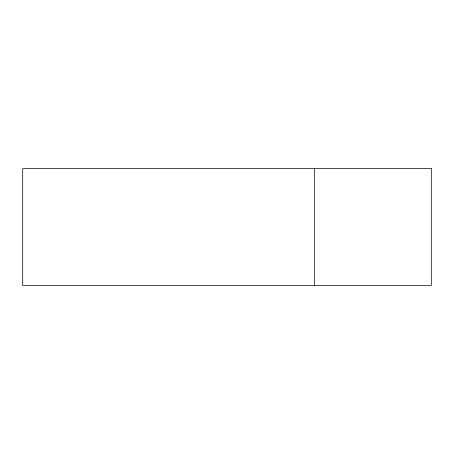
<?xml version="1.0" encoding="UTF-8"?>
<svg xmlns="http://www.w3.org/2000/svg" width="454" height="454" viewBox="0 0 454 454"><rect width="100%" height="100%" fill="white"/><g stroke="black" fill="none" stroke-linecap="round" stroke-linejoin="round"><path stroke-width="0.68" d="M314.56 168.627L314.56 285.373M431.3 168.627L22.7 168.627L22.7 285.373L431.3 285.373L431.3 168.627"/></g></svg>
